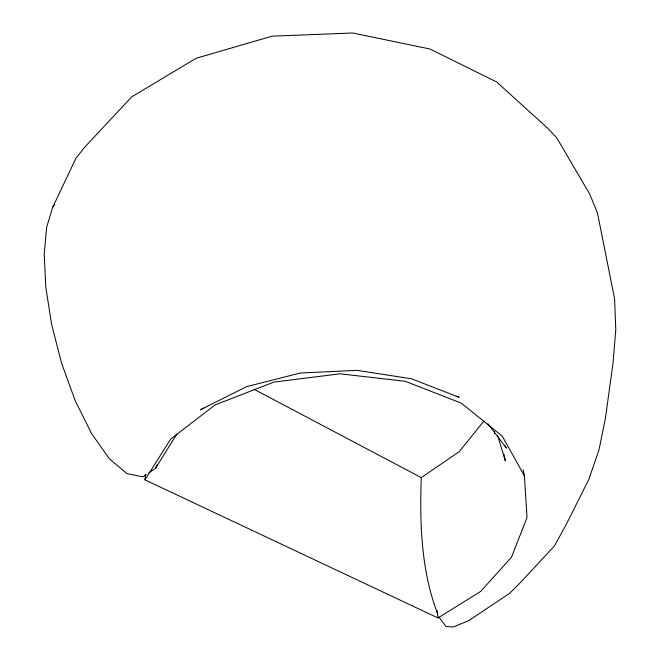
<?xml version="1.0" encoding="UTF-8"?>
<svg xmlns="http://www.w3.org/2000/svg" width="660" height="660" viewBox="0 0 660 660"><rect width="100%" height="100%" fill="white"/><g stroke="black" fill="none" stroke-linecap="round" stroke-linejoin="round"><path stroke-width="0.99" d="M483.846 421.129L459.294 451.605L421.278 477.617C419.587 523.38 421.22 570.916 437.728 614.13M523.19 469.796L524.411 475.827L527.035 517.522L511.525 557.155L480.661 591.442L437.968 617.958L144.944 479.845L145.472 474.721M438.793 616.96L446.102 626.546L453.305 627L468.79 620.598L509.569 593.348L520.839 582.145L554.54 545.787L566.272 524.444L588.803 479.399L598.983 449.922L605.443 418.126L613 363.173L615.788 329.472L614.592 298.84L597.506 213.155L589.628 193.9L556.9 138.064L547.478 128.007L496.691 81.997L429.982 49.005L352.721 33L272.11 36.168L196.053 58.311L131.744 96.847L84.521 147.394L75.9 158.334L52.684 207.265L46.654 227.164L44.212 254.224L45.796 287.224L51.612 324.365L61.578 363.19L75.207 400.686L91.567 433.579L109.337 458.716L126.951 473.608L142.807 476.85L146.198 474.589M148.739 472.89L155.512 468.361L157.146 464.731M155.512 468.361L176.872 433.991M144.944 479.845L170.758 438.991L215.251 404.852L274.032 382.041L340.172 373.816L405.314 381.307L461.414 403.194L502.276 436.178L524.411 475.827M52.684 207.265L54.499 204.856M203.808 408.045L200.318 409.843L246.502 386.669L300.25 373.032L356.911 370.334L411.403 378.757L459.055 397.303L456.349 396.223M254.067 389.276L421.278 477.617M487.979 423.803L506.41 448.156L504.892 445.508M497.607 435.526L505.436 460.993L503.753 454.187M437.118 610.838L437.968 617.958M494.579 431.558L494.455 433.587L494.587 431.533"/></g></svg>
